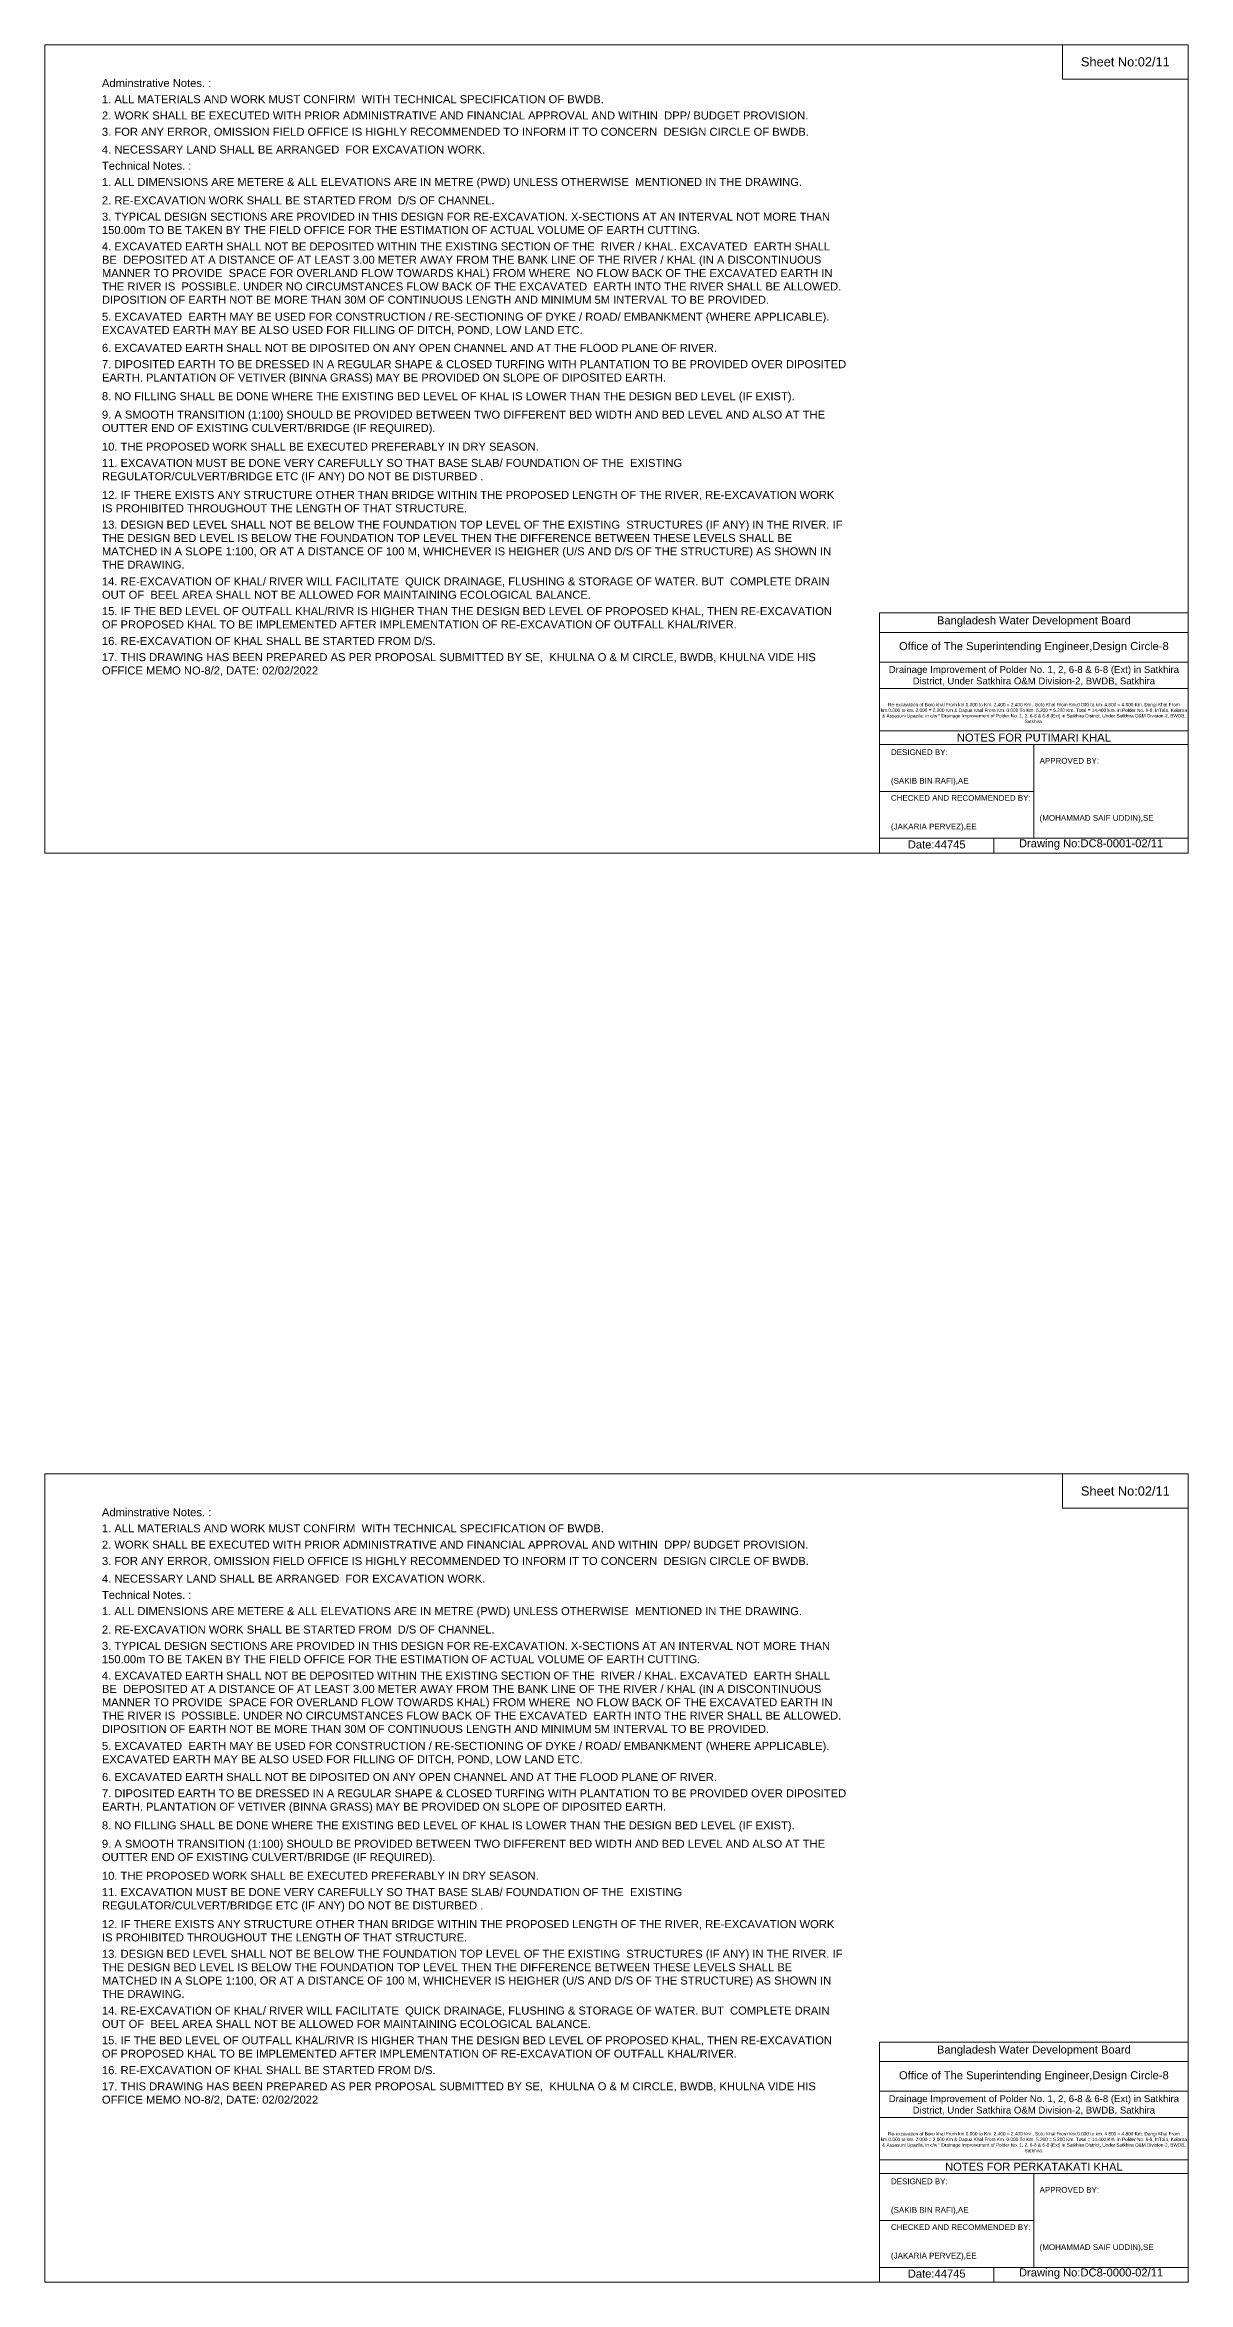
# Model space of a CAD drawing. Header units: inches. Extents: x 91000 to 208000, y -5656 to 20000.
# Drawn here: x 110000 to 118000, y -5656 to 10000 of the extents above; entities that cross this region are included whole.
import ezdxf

# ---------------------------------------------------------------- set-up
doc = ezdxf.new("R2010")
doc.units = ezdxf.units.IN
doc.header["$LTSCALE"] = 7
doc.header["$MEASUREMENT"] = 0
doc.layers.add('Cross Section Labels', color=7, linetype='Continuous', lineweight=9)
doc.styles.get("Standard").update_dxf_attribs({"font": 'arial.ttf'})

msp = doc.modelspace()

# ---------------------------------------------------------------- linework, layer by layer
at = {"layer": 'Cross Section Labels'}
for points in [[(110000, 10000), (118000, 10000), (118000, 4344), (110000, 4344)], [(117120, 10000), (118000, 10000), (118000, 9760), (117120, 9760)], [(110000, 0), (118000, 0), (118000, -5656), (110000, -5656)], [(117120, 0), (118000, 0), (118000, -240), (117120, -240)]]:
    msp.add_lwpolyline(points, close=True, dxfattribs=at)
for points in [[(115840, 4344), (115840, 6024), (118000, 6024)], [(115840, 5888), (118000, 5888)], [(115840, 5680), (118000, 5680)], [(115840, 5496), (118000, 5496)], [(115840, 5200), (118000, 5200)], [(115840, 5104), (118000, 5104)], [(116920, 5104), (116920, 4448)], [(115840, 4776), (116920, 4776)], [(115840, 4448), (118000, 4448)], [(116640, 4448), (116640, 4344)], [(115840, -5656), (115840, -3976), (118000, -3976)], [(115840, -4112), (118000, -4112)], [(115840, -4320), (118000, -4320)], [(115840, -4504), (118000, -4504)], [(115840, -4800), (118000, -4800)], [(115840, -4896), (118000, -4896)], [(116920, -4896), (116920, -5552)], [(115840, -5224), (116920, -5224)], [(115840, -5552), (118000, -5552)], [(116640, -5552), (116640, -5656)]]:
    msp.add_lwpolyline(points, dxfattribs=at)

# ---------------------------------------------------------------- texts
at = {"layer": 'Cross Section Labels', "attachment_point": 5}
for s, insert, char_height in [('Sheet No:02/11', (117560, 9880), 64), ('Bangladesh Water Development Board', (116920, 5964), 56), ('Office of The Superintending Engineer,Design Circle-8', (116920, 5784), 56), ('Sheet No:02/11', (117560, -120), 64), ('Bangladesh Water Development Board', (116920, -4036), 56), ('Office of The Superintending Engineer,Design Circle-8', (116920, -4216), 56)]:
    msp.add_mtext(s, dxfattribs=dict(at, insert=insert, char_height=char_height))
at = {"layer": 'Cross Section Labels'}
for s, insert, char_height, width, attachment_point in [('Adminstrative Notes. :', (110400, 9760), 56, 5200, 1), ('1. ALL MATERIALS AND WORK MUST CONFIRM  WITH TECHNICAL SPECIFICATION OF BWDB.', (110400, 9647), 56, 5200, 1), ('3. FOR ANY ERROR, OMISSION FIELD OFFICE IS HIGHLY RECOMMENDED TO INFORM IT TO CONCERN  DESIGN CIRCLE OF BWDB.', (110400, 9419), 56, 5200, 1), ('2. WORK SHALL BE EXECUTED WITH PRIOR ADMINISTRATIVE AND FINANCIAL APPROVAL AND WITHIN  DPP/ BUDGET PROVISION.', (110400, 9533), 56, 5200, 1), ('4. NECESSARY LAND SHALL BE ARRANGED  FOR EXCAVATION WORK. ', (110400, 9295), 56, 5200, 1), ('Technical Notes. :', (110400, 9181), 56, 5200, 1), ('2. RE-EXCAVATION WORK SHALL BE STARTED FROM  D/S OF CHANNEL.', (110400, 8939), 56, 5200, 1), ('1. ALL DIMENSIONS ARE METERE & ALL ELEVATIONS ARE IN METRE (PWD) UNLESS OTHERWISE  MENTIONED IN THE DRAWING.', (110400, 9068), 56, 5200, 1), ('3. TYPICAL DESIGN SECTIONS ARE PROVIDED IN THIS DESIGN FOR RE-EXCAVATION. X-SECTIONS AT AN INTERVAL NOT MORE THAN 150.00m TO BE TAKEN BY THE FIELD OFFICE FOR THE ESTIMATION OF ACTUAL VOLUME OF EARTH CUTTING.', (110400, 8825), 56, 5200, 1), ('4. EXCAVATED EARTH SHALL NOT BE DEPOSITED WITHIN THE EXISTING SECTION OF THE  RIVER / KHAL. EXCAVATED  EARTH SHALL BE  DEPOSITED AT A DISTANCE OF AT LEAST 3.00 METER AWAY FROM THE BANK LINE OF THE RIVER / KHAL (IN A DISCONTINUOUS  MANNER TO PROVIDE  SPACE FOR OVERLAND FLOW TOWARDS KHAL) FROM WHERE  NO FLOW BACK OF THE EXCAVATED EARTH IN THE RIVER IS  POSSIBLE. UNDER NO CIRCUMSTANCES FLOW BACK OF THE EXCAVATED  EARTH INTO THE RIVER SHALL BE ALLOWED. DIPOSITION OF EARTH NOT BE MORE THAN 30M OF CONTINUOUS LENGTH AND MINIMUM 5M INTERVAL TO BE PROVIDED.', (110400, 8617), 56, 5200, 1), ('5. EXCAVATED  EARTH MAY BE USED FOR CONSTRUCTION / RE-SECTIONING OF DYKE / ROAD/ EMBANKMENT (WHERE APPLICABLE). EXCAVATED EARTH MAY BE ALSO USED FOR FILLING OF DITCH, POND, LOW LAND ETC.', (110400, 8125), 56, 5200, 1), ('6. EXCAVATED EARTH SHALL NOT BE DIPOSITED ON ANY OPEN CHANNEL AND AT THE FLOOD PLANE OF RIVER.', (110400, 7907), 56, 5200, 1), ('7. DIPOSITED EARTH TO BE DRESSED IN A REGULAR SHAPE & CLOSED TURFING WITH PLANTATION TO BE PROVIDED OVER DIPOSITED EARTH. PLANTATION OF VETIVER (BINNA GRASS) MAY BE PROVIDED ON SLOPE OF DIPOSITED EARTH.^J', (110400, 7793), 56, 5200, 1), ('8. NO FILLING SHALL BE DONE WHERE THE EXISTING BED LEVEL OF KHAL IS LOWER THAN THE DESIGN BED LEVEL (IF EXIST).', (110400, 7569), 56, 5200, 1), ('9. A SMOOTH TRANSITION (1:100) SHOULD BE PROVIDED BETWEEN TWO DIFFERENT BED WIDTH AND BED LEVEL AND ALSO AT THE OUTTER END OF EXISTING CULVERT/BRIDGE (IF REQUIRED).', (110400, 7440), 56, 5200, 1), ('10. THE PROPOSED WORK SHALL BE EXECUTED PREFERABLY IN DRY SEASON.', (110400, 7216), 56, 5200, 1), ('11. EXCAVATION MUST BE DONE VERY CAREFULLY SO THAT BASE SLAB/ FOUNDATION OF THE  EXISTING REGULATOR/CULVERT/BRIDGE ETC (IF ANY) DO NOT BE DISTURBED .^J', (110400, 7102), 56, 5200, 1), ('12. IF THERE EXISTS ANY STRUCTURE OTHER THAN BRIDGE WITHIN THE PROPOSED LENGTH OF THE RIVER, RE-EXCAVATION WORK IS PROHIBITED THROUGHOUT THE LENGTH OF THAT STRUCTURE.', (110400, 6878), 56, 5200, 1), ('13. DESIGN BED LEVEL SHALL NOT BE BELOW THE FOUNDATION TOP LEVEL OF THE EXISTING  STRUCTURES (IF ANY) IN THE RIVER. IF THE DESIGN BED LEVEL IS BELOW THE FOUNDATION TOP LEVEL THEN THE DIFFERENCE BETWEEN THESE LEVELS SHALL BE MATCHED IN A SLOPE 1:100, OR AT A DISTANCE OF 100 M, WHICHEVER IS HEIGHER (U/S AND D/S OF THE STRUCTURE) AS SHOWN IN THE DRAWING.', (110400, 6670), 56, 5200, 1), ('14. RE-EXCAVATION OF KHAL/ RIVER WILL FACILITATE  QUICK DRAINAGE, FLUSHING & STORAGE OF WATER. BUT  COMPLETE DRAIN OUT OF  BEEL AREA SHALL NOT BE ALLOWED FOR MAINTAINING ECOLOGICAL BALANCE.', (110400, 6273), 56, 5200, 1), ('15. IF THE BED LEVEL OF OUTFALL KHAL/RIVR IS HIGHER THAN THE DESIGN BED LEVEL OF PROPOSED KHAL, THEN RE-EXCAVATION OF PROPOSED KHAL TO BE IMPLEMENTED AFTER IMPLEMENTATION OF RE-EXCAVATION OF OUTFALL KHAL/RIVER.', (110400, 6065), 56, 5200, 1), ('16. RE-EXCAVATION OF KHAL SHALL BE STARTED FROM D/S.', (110400, 5856), 56, 5200, 1), ('17. THIS DRAWING HAS BEEN PREPARED AS PER PROPOSAL SUBMITTED BY SE,  KHULNA O & M CIRCLE, BWDB, KHULNA VIDE HIS OFFICE MEMO NO-8/2, DATE: 02/02/2022 ', (110400, 5743), 56, 5200, 1), ('Drainage Improvement of Polder No. 1, 2, 6-8 & 6-8 (Ext) in Satkhira District, Under Satkhira O&M Division-2, BWDB, Satkhira', (116920, 5584), 48, 2240, 5), ('Re-excavation of Boro khal From km.0.000 to Km. 2.400 = 2.400 Km , Soto Khal From Km.0.000 to km. 4.800 = 4.800 Km, Dangi Khal From km.0.000 to km. 2.000 = 2.000 Km & Dapua Khal From Km. 0.000 To Km. 5.200 = 5.200 Km. Total = 14.400 Km. in Polder No. 6-8, InTala, Kolaroa & Assasuni Upazila, in c/w “ Drainage Improvement of Polder No. 1, 2, 6-8 & 6-8 (Ext) in Satkhira District, Under Satkhira O&M Division-2, BWDB, Satkhira.', (116920, 5324), 23.565, 2160, 5), ('NOTES FOR PUTIMARI KHAL', (116920, 5152), 56, 2240, 5), ('DESIGNED BY:^J^J^J(SAKIB BIN RAFI),AE', (115920, 4944), 40, 1120, 4), ('APPROVED BY:^J^J^J^J^J^J(MOHAMMAD SAIF UDDIN),SE', (116960, 4784), 40, 1120, 4), ('CHECKED AND RECOMMENDED BY:^J^J^J(JAKARIA PERVEZ),EE', (115920, 4624), 40, 1120, 4), ('Date:44745', (116240, 4404), 56, 1120, 5), ('Drawing No:DC8-0001-02/11', (117320, 4404), 56, 1760, 5), ('Adminstrative Notes. :', (110400, -240), 56, 5200, 1), ('2. WORK SHALL BE EXECUTED WITH PRIOR ADMINISTRATIVE AND FINANCIAL APPROVAL AND WITHIN  DPP/ BUDGET PROVISION.', (110400, -467), 56, 5200, 1), ('1. ALL MATERIALS AND WORK MUST CONFIRM  WITH TECHNICAL SPECIFICATION OF BWDB.', (110400, -353), 56, 5200, 1), ('3. FOR ANY ERROR, OMISSION FIELD OFFICE IS HIGHLY RECOMMENDED TO INFORM IT TO CONCERN  DESIGN CIRCLE OF BWDB.', (110400, -581), 56, 5200, 1), ('4. NECESSARY LAND SHALL BE ARRANGED  FOR EXCAVATION WORK. ', (110400, -705), 56, 5200, 1), ('Technical Notes. :', (110400, -819), 56, 5200, 1), ('1. ALL DIMENSIONS ARE METERE & ALL ELEVATIONS ARE IN METRE (PWD) UNLESS OTHERWISE  MENTIONED IN THE DRAWING.', (110400, -932), 56, 5200, 1), ('2. RE-EXCAVATION WORK SHALL BE STARTED FROM  D/S OF CHANNEL.', (110400, -1061), 56, 5200, 1), ('3. TYPICAL DESIGN SECTIONS ARE PROVIDED IN THIS DESIGN FOR RE-EXCAVATION. X-SECTIONS AT AN INTERVAL NOT MORE THAN 150.00m TO BE TAKEN BY THE FIELD OFFICE FOR THE ESTIMATION OF ACTUAL VOLUME OF EARTH CUTTING.', (110400, -1175), 56, 5200, 1), ('4. EXCAVATED EARTH SHALL NOT BE DEPOSITED WITHIN THE EXISTING SECTION OF THE  RIVER / KHAL. EXCAVATED  EARTH SHALL BE  DEPOSITED AT A DISTANCE OF AT LEAST 3.00 METER AWAY FROM THE BANK LINE OF THE RIVER / KHAL (IN A DISCONTINUOUS  MANNER TO PROVIDE  SPACE FOR OVERLAND FLOW TOWARDS KHAL) FROM WHERE  NO FLOW BACK OF THE EXCAVATED EARTH IN THE RIVER IS  POSSIBLE. UNDER NO CIRCUMSTANCES FLOW BACK OF THE EXCAVATED  EARTH INTO THE RIVER SHALL BE ALLOWED. DIPOSITION OF EARTH NOT BE MORE THAN 30M OF CONTINUOUS LENGTH AND MINIMUM 5M INTERVAL TO BE PROVIDED.', (110400, -1383), 56, 5200, 1), ('5. EXCAVATED  EARTH MAY BE USED FOR CONSTRUCTION / RE-SECTIONING OF DYKE / ROAD/ EMBANKMENT (WHERE APPLICABLE). EXCAVATED EARTH MAY BE ALSO USED FOR FILLING OF DITCH, POND, LOW LAND ETC.', (110400, -1875), 56, 5200, 1), ('6. EXCAVATED EARTH SHALL NOT BE DIPOSITED ON ANY OPEN CHANNEL AND AT THE FLOOD PLANE OF RIVER.', (110400, -2093), 56, 5200, 1), ('7. DIPOSITED EARTH TO BE DRESSED IN A REGULAR SHAPE & CLOSED TURFING WITH PLANTATION TO BE PROVIDED OVER DIPOSITED EARTH. PLANTATION OF VETIVER (BINNA GRASS) MAY BE PROVIDED ON SLOPE OF DIPOSITED EARTH.^J', (110400, -2207), 56, 5200, 1), ('8. NO FILLING SHALL BE DONE WHERE THE EXISTING BED LEVEL OF KHAL IS LOWER THAN THE DESIGN BED LEVEL (IF EXIST).', (110400, -2431), 56, 5200, 1), ('9. A SMOOTH TRANSITION (1:100) SHOULD BE PROVIDED BETWEEN TWO DIFFERENT BED WIDTH AND BED LEVEL AND ALSO AT THE OUTTER END OF EXISTING CULVERT/BRIDGE (IF REQUIRED).', (110400, -2560), 56, 5200, 1), ('10. THE PROPOSED WORK SHALL BE EXECUTED PREFERABLY IN DRY SEASON.', (110400, -2784), 56, 5200, 1), ('11. EXCAVATION MUST BE DONE VERY CAREFULLY SO THAT BASE SLAB/ FOUNDATION OF THE  EXISTING REGULATOR/CULVERT/BRIDGE ETC (IF ANY) DO NOT BE DISTURBED .^J', (110400, -2898), 56, 5200, 1), ('12. IF THERE EXISTS ANY STRUCTURE OTHER THAN BRIDGE WITHIN THE PROPOSED LENGTH OF THE RIVER, RE-EXCAVATION WORK IS PROHIBITED THROUGHOUT THE LENGTH OF THAT STRUCTURE.', (110400, -3122), 56, 5200, 1), ('13. DESIGN BED LEVEL SHALL NOT BE BELOW THE FOUNDATION TOP LEVEL OF THE EXISTING  STRUCTURES (IF ANY) IN THE RIVER. IF THE DESIGN BED LEVEL IS BELOW THE FOUNDATION TOP LEVEL THEN THE DIFFERENCE BETWEEN THESE LEVELS SHALL BE MATCHED IN A SLOPE 1:100, OR AT A DISTANCE OF 100 M, WHICHEVER IS HEIGHER (U/S AND D/S OF THE STRUCTURE) AS SHOWN IN THE DRAWING.', (110400, -3330), 56, 5200, 1), ('14. RE-EXCAVATION OF KHAL/ RIVER WILL FACILITATE  QUICK DRAINAGE, FLUSHING & STORAGE OF WATER. BUT  COMPLETE DRAIN OUT OF  BEEL AREA SHALL NOT BE ALLOWED FOR MAINTAINING ECOLOGICAL BALANCE.', (110400, -3727), 56, 5200, 1), ('15. IF THE BED LEVEL OF OUTFALL KHAL/RIVR IS HIGHER THAN THE DESIGN BED LEVEL OF PROPOSED KHAL, THEN RE-EXCAVATION OF PROPOSED KHAL TO BE IMPLEMENTED AFTER IMPLEMENTATION OF RE-EXCAVATION OF OUTFALL KHAL/RIVER.', (110400, -3935), 56, 5200, 1), ('16. RE-EXCAVATION OF KHAL SHALL BE STARTED FROM D/S.', (110400, -4144), 56, 5200, 1), ('17. THIS DRAWING HAS BEEN PREPARED AS PER PROPOSAL SUBMITTED BY SE,  KHULNA O & M CIRCLE, BWDB, KHULNA VIDE HIS OFFICE MEMO NO-8/2, DATE: 02/02/2022 ', (110400, -4257), 56, 5200, 1), ('Drainage Improvement of Polder No. 1, 2, 6-8 & 6-8 (Ext) in Satkhira District, Under Satkhira O&M Division-2, BWDB, Satkhira', (116920, -4416), 48, 2240, 5), ('Re-excavation of Boro khal From km.0.000 to Km. 2.400 = 2.400 Km , Soto Khal From Km.0.000 to km. 4.800 = 4.800 Km, Dangi Khal From km.0.000 to km. 2.000 = 2.000 Km & Dapua Khal From Km. 0.000 To Km. 5.200 = 5.200 Km. Total = 14.400 Km. in Polder No. 6-8, InTala, Kolaroa & Assasuni Upazila, in c/w “ Drainage Improvement of Polder No. 1, 2, 6-8 & 6-8 (Ext) in Satkhira District, Under Satkhira O&M Division-2, BWDB, Satkhira.', (116920, -4676), 23.565, 2160, 5), ('NOTES FOR PERKATAKATI KHAL', (116920, -4848), 56, 2240, 5), ('DESIGNED BY:^J^J^J(SAKIB BIN RAFI),AE', (115920, -5056), 40, 1120, 4), ('APPROVED BY:^J^J^J^J^J^J(MOHAMMAD SAIF UDDIN),SE', (116960, -5216), 40, 1120, 4), ('CHECKED AND RECOMMENDED BY:^J^J^J(JAKARIA PERVEZ),EE', (115920, -5376), 40, 1120, 4), ('Date:44745', (116240, -5596), 56, 1120, 5), ('Drawing No:DC8-0000-02/11', (117320, -5596), 56, 1760, 5)]:
    msp.add_mtext(s, dxfattribs=dict(at, insert=insert, char_height=char_height, width=width, attachment_point=attachment_point))

doc.saveas('drawing.dxf')
